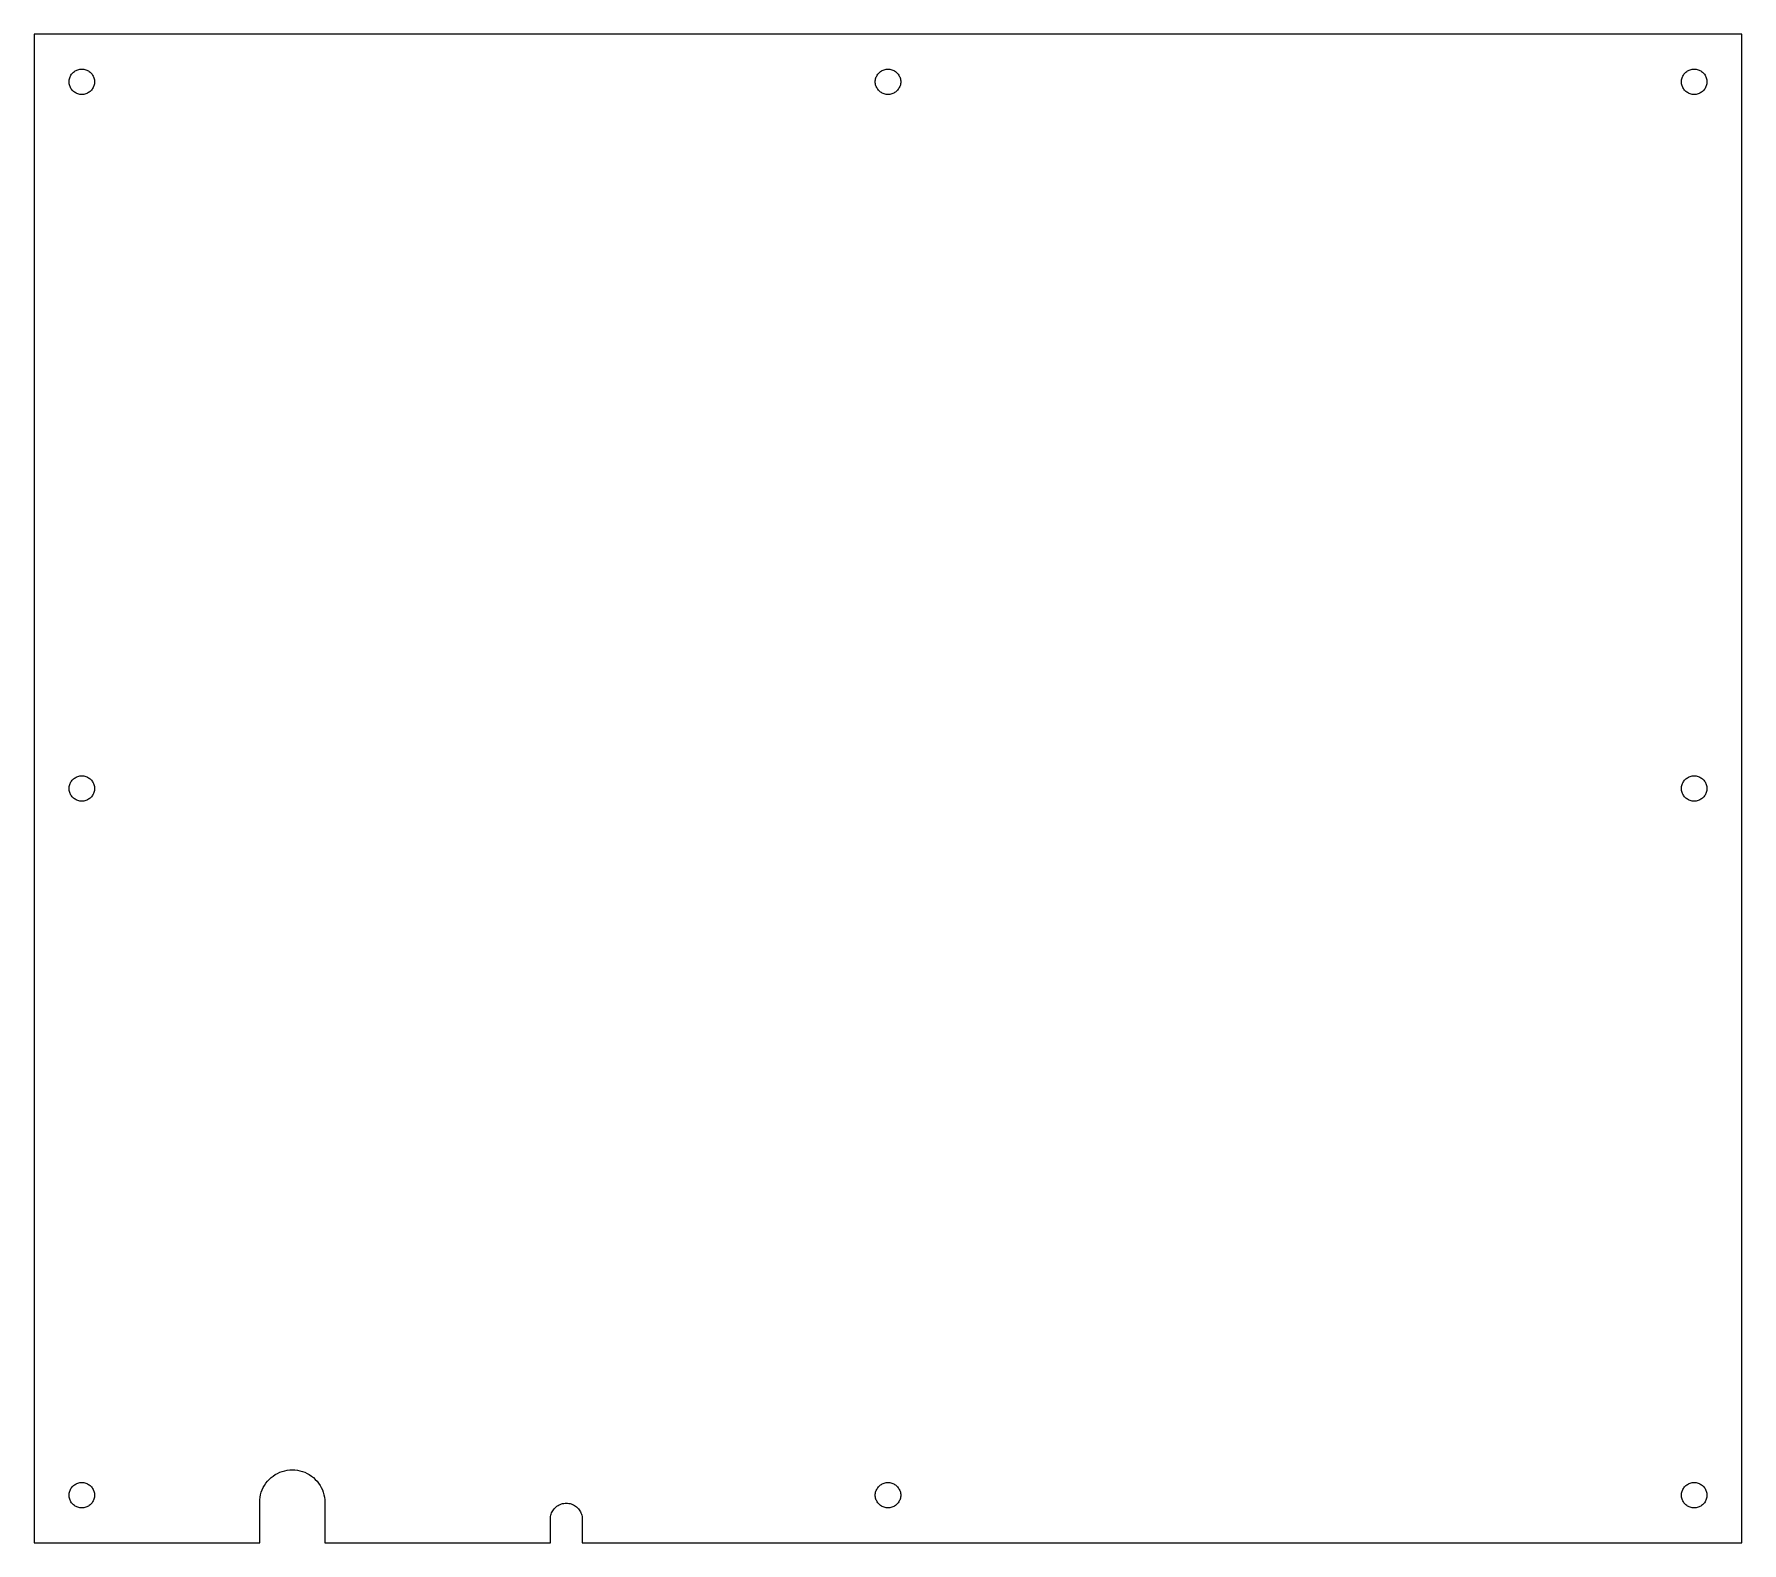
# Model space of a CAD drawing. Header units: metres. Extents: x 0 to 215, y 0 to 190.
import ezdxf

# ---------------------------------------------------------------- set-up
doc = ezdxf.new("R2010")
doc.units = ezdxf.units.M

msp = doc.modelspace()

# ---------------------------------------------------------------- linework, layer by layer
for p, q in [((215, 190), (0, 190)), ((0, 190), (0, 0)), ((215, 0), (215, 190)), ((4.63577, 184.836), (4.70557, 184.94)), ((4.70557, 184.94), (4.78334, 185.039)), ((4.78334, 185.039), (4.86862, 185.131)), ((4.86862, 185.131), (4.96088, 185.217)), ((4.96088, 185.217), (5.05954, 185.294)), ((5.05954, 185.294), (5.164, 185.364)), ((5.164, 185.364), (5.27361, 185.426)), ((5.27361, 185.426), (5.3877, 185.478)), ((5.3877, 185.478), (5.50557, 185.522)), ((5.50557, 185.522), (5.62648, 185.556)), ((5.62648, 185.556), (5.74969, 185.58)), ((5.74969, 185.58), (5.87445, 185.595)), ((5.87445, 185.595), (6, 185.6)), ((6, 185.6), (6.12553, 185.595)), ((6.12553, 185.595), (6.25029, 185.58)), ((6.25029, 185.58), (6.3735, 185.556)), ((6.3735, 185.556), (6.49442, 185.522)), ((6.49442, 185.522), (6.61229, 185.478)), ((6.61229, 185.478), (6.72638, 185.426)), ((6.72638, 185.426), (6.83598, 185.364)), ((6.83598, 185.364), (6.94044, 185.294)), ((6.94044, 185.294), (7.03911, 185.217)), ((7.03911, 185.217), (7.13136, 185.131)), ((7.13136, 185.131), (7.21664, 185.039)), ((7.21664, 185.039), (7.29442, 184.94)), ((7.29442, 184.94), (7.36421, 184.836)), ((106.136, 184.836), (106.206, 184.94)), ((106.206, 184.94), (106.283, 185.039)), ((106.283, 185.039), (106.369, 185.131)), ((106.369, 185.131), (106.461, 185.217)), ((106.461, 185.217), (106.56, 185.294)), ((106.56, 185.294), (106.664, 185.364)), ((106.664, 185.364), (106.774, 185.426)), ((106.774, 185.426), (106.888, 185.478)), ((106.888, 185.478), (107.006, 185.522)), ((107.006, 185.522), (107.126, 185.556)), ((107.126, 185.556), (107.25, 185.58)), ((107.25, 185.58), (107.374, 185.595)), ((107.374, 185.595), (107.5, 185.6)), ((107.5, 185.6), (107.626, 185.595)), ((107.626, 185.595), (107.75, 185.58)), ((107.75, 185.58), (107.874, 185.556)), ((107.874, 185.556), (107.994, 185.522)), ((107.994, 185.522), (108.112, 185.478)), ((108.112, 185.478), (108.226, 185.426)), ((108.226, 185.426), (108.336, 185.364)), ((108.336, 185.364), (108.44, 185.294)), ((108.44, 185.294), (108.539, 185.217)), ((108.539, 185.217), (108.631, 185.131)), ((108.631, 185.131), (108.717, 185.039)), ((108.717, 185.039), (108.794, 184.94)), ((108.794, 184.94), (108.864, 184.836)), ((207.636, 184.836), (207.706, 184.94)), ((207.706, 184.94), (207.783, 185.039)), ((207.783, 185.039), (207.869, 185.131)), ((207.869, 185.131), (207.961, 185.217)), ((207.961, 185.217), (208.06, 185.294)), ((208.06, 185.294), (208.164, 185.364)), ((208.164, 185.364), (208.274, 185.426)), ((208.274, 185.426), (208.388, 185.478)), ((208.388, 185.478), (208.506, 185.522)), ((208.506, 185.522), (208.626, 185.556)), ((208.626, 185.556), (208.75, 185.58)), ((208.75, 185.58), (208.874, 185.595)), ((208.874, 185.595), (209, 185.6)), ((209, 185.6), (209.126, 185.595)), ((209.126, 185.595), (209.25, 185.58)), ((209.25, 185.58), (209.374, 185.556)), ((209.374, 185.556), (209.494, 185.522)), ((209.494, 185.522), (209.612, 185.478)), ((209.612, 185.478), (209.726, 185.426)), ((209.726, 185.426), (209.836, 185.364)), ((209.836, 185.364), (209.94, 185.294)), ((209.94, 185.294), (210.039, 185.217)), ((210.039, 185.217), (210.131, 185.131)), ((210.131, 185.131), (210.217, 185.039)), ((210.217, 185.039), (210.294, 184.94)), ((210.294, 184.94), (210.364, 184.836)), ((4.39999, 184), (4.40492, 184.126)), ((4.40492, 183.874), (4.39999, 184)), ((4.40492, 184.126), (4.41969, 184.25)), ((4.41969, 183.75), (4.40492, 183.874)), ((4.41969, 184.25), (4.4442, 184.374)), ((4.4442, 183.626), (4.41969, 183.75)), ((4.4442, 184.374), (4.4783, 184.494)), ((4.4783, 183.506), (4.4442, 183.626)), ((4.4783, 184.494), (4.52179, 184.612)), ((4.52179, 183.388), (4.4783, 183.506)), ((4.52179, 184.612), (4.57439, 184.726)), ((4.57439, 183.274), (4.52179, 183.388)), ((4.57439, 184.726), (4.63577, 184.836)), ((4.63577, 183.164), (4.57439, 183.274)), ((4.70557, 183.06), (4.63577, 183.164)), ((4.78334, 182.961), (4.70557, 183.06)), ((4.86862, 182.869), (4.78334, 182.961)), ((4.96088, 182.783), (4.86862, 182.869)), ((5.05954, 182.706), (4.96088, 182.783)), ((7.03911, 182.783), (6.94044, 182.706)), ((7.13136, 182.869), (7.03911, 182.783)), ((7.21664, 182.961), (7.13136, 182.869)), ((7.29442, 183.06), (7.21664, 182.961)), ((7.36421, 183.164), (7.29442, 183.06)), ((7.36421, 184.836), (7.4256, 184.726)), ((7.4256, 183.274), (7.36421, 183.164)), ((7.4256, 184.726), (7.4782, 184.612)), ((7.4782, 183.388), (7.4256, 183.274)), ((7.4782, 184.612), (7.52168, 184.494)), ((7.52168, 183.506), (7.4782, 183.388)), ((7.52168, 184.494), (7.55579, 184.374)), ((7.55579, 183.626), (7.52168, 183.506)), ((7.55579, 184.374), (7.58029, 184.25)), ((7.58029, 183.75), (7.55579, 183.626)), ((7.58029, 184.25), (7.59506, 184.126)), ((7.59506, 183.874), (7.58029, 183.75)), ((7.59506, 184.126), (7.59999, 184)), ((7.59999, 184), (7.59506, 183.874)), ((105.9, 184), (105.905, 184.126)), ((105.905, 183.874), (105.9, 184)), ((105.905, 184.126), (105.92, 184.25)), ((105.92, 183.75), (105.905, 183.874)), ((105.92, 184.25), (105.944, 184.374)), ((105.944, 183.626), (105.92, 183.75)), ((105.944, 184.374), (105.978, 184.494)), ((105.978, 183.506), (105.944, 183.626)), ((105.978, 184.494), (106.022, 184.612)), ((106.022, 183.388), (105.978, 183.506)), ((106.022, 184.612), (106.074, 184.726)), ((106.074, 183.274), (106.022, 183.388)), ((106.074, 184.726), (106.136, 184.836)), ((106.136, 183.164), (106.074, 183.274)), ((106.206, 183.06), (106.136, 183.164)), ((106.283, 182.961), (106.206, 183.06)), ((106.369, 182.869), (106.283, 182.961)), ((106.461, 182.783), (106.369, 182.869)), ((106.56, 182.706), (106.461, 182.783)), ((108.539, 182.783), (108.44, 182.706)), ((108.631, 182.869), (108.539, 182.783)), ((108.717, 182.961), (108.631, 182.869)), ((108.794, 183.06), (108.717, 182.961)), ((108.864, 183.164), (108.794, 183.06)), ((108.864, 184.836), (108.926, 184.726)), ((108.926, 183.274), (108.864, 183.164)), ((108.926, 184.726), (108.978, 184.612)), ((108.978, 183.388), (108.926, 183.274)), ((108.978, 184.612), (109.022, 184.494)), ((109.022, 183.506), (108.978, 183.388)), ((109.022, 184.494), (109.056, 184.374)), ((109.056, 183.626), (109.022, 183.506)), ((109.056, 184.374), (109.08, 184.25)), ((109.08, 183.75), (109.056, 183.626)), ((109.08, 184.25), (109.095, 184.126)), ((109.095, 183.874), (109.08, 183.75)), ((109.095, 184.126), (109.1, 184)), ((109.1, 184), (109.095, 183.874)), ((207.4, 184), (207.405, 184.126)), ((207.405, 183.874), (207.4, 184)), ((207.405, 184.126), (207.42, 184.25)), ((207.42, 183.75), (207.405, 183.874)), ((207.42, 184.25), (207.444, 184.374)), ((207.444, 183.626), (207.42, 183.75)), ((207.444, 184.374), (207.478, 184.494)), ((207.478, 183.506), (207.444, 183.626)), ((207.478, 184.494), (207.522, 184.612)), ((207.522, 183.388), (207.478, 183.506)), ((207.522, 184.612), (207.574, 184.726)), ((207.574, 183.274), (207.522, 183.388)), ((207.574, 184.726), (207.636, 184.836)), ((207.636, 183.164), (207.574, 183.274)), ((207.706, 183.06), (207.636, 183.164)), ((207.783, 182.961), (207.706, 183.06)), ((207.869, 182.869), (207.783, 182.961)), ((207.961, 182.783), (207.869, 182.869)), ((208.06, 182.706), (207.961, 182.783)), ((210.039, 182.783), (209.94, 182.706)), ((210.131, 182.869), (210.039, 182.783)), ((210.217, 182.961), (210.131, 182.869)), ((210.294, 183.06), (210.217, 182.961)), ((210.364, 183.164), (210.294, 183.06)), ((210.364, 184.836), (210.426, 184.726)), ((210.426, 183.274), (210.364, 183.164)), ((210.426, 184.726), (210.478, 184.612)), ((210.478, 183.388), (210.426, 183.274)), ((210.478, 184.612), (210.522, 184.494)), ((210.522, 183.506), (210.478, 183.388)), ((210.522, 184.494), (210.556, 184.374)), ((210.556, 183.626), (210.522, 183.506)), ((210.556, 184.374), (210.58, 184.25)), ((210.58, 183.75), (210.556, 183.626)), ((210.58, 184.25), (210.595, 184.126)), ((210.595, 183.874), (210.58, 183.75)), ((210.595, 184.126), (210.6, 184)), ((210.6, 184), (210.595, 183.874)), ((5.164, 182.636), (5.05954, 182.706)), ((5.27361, 182.574), (5.164, 182.636)), ((5.3877, 182.522), (5.27361, 182.574)), ((5.50557, 182.478), (5.3877, 182.522)), ((5.62648, 182.444), (5.50557, 182.478)), ((5.74969, 182.42), (5.62648, 182.444)), ((5.87445, 182.405), (5.74969, 182.42)), ((6, 182.4), (5.87445, 182.405)), ((6.12553, 182.405), (6, 182.4)), ((6.25029, 182.42), (6.12553, 182.405)), ((6.3735, 182.444), (6.25029, 182.42)), ((6.49442, 182.478), (6.3735, 182.444)), ((6.61229, 182.522), (6.49442, 182.478)), ((6.72638, 182.574), (6.61229, 182.522)), ((6.83598, 182.636), (6.72638, 182.574)), ((6.94044, 182.706), (6.83598, 182.636)), ((106.664, 182.636), (106.56, 182.706)), ((106.774, 182.574), (106.664, 182.636)), ((106.888, 182.522), (106.774, 182.574)), ((107.006, 182.478), (106.888, 182.522)), ((107.126, 182.444), (107.006, 182.478)), ((107.25, 182.42), (107.126, 182.444)), ((107.374, 182.405), (107.25, 182.42)), ((107.5, 182.4), (107.374, 182.405)), ((107.626, 182.405), (107.5, 182.4)), ((107.75, 182.42), (107.626, 182.405)), ((107.874, 182.444), (107.75, 182.42)), ((107.994, 182.478), (107.874, 182.444)), ((108.112, 182.522), (107.994, 182.478)), ((108.226, 182.574), (108.112, 182.522)), ((108.336, 182.636), (108.226, 182.574)), ((108.44, 182.706), (108.336, 182.636)), ((208.164, 182.636), (208.06, 182.706)), ((208.274, 182.574), (208.164, 182.636)), ((208.388, 182.522), (208.274, 182.574)), ((208.506, 182.478), (208.388, 182.522)), ((208.626, 182.444), (208.506, 182.478)), ((208.75, 182.42), (208.626, 182.444)), ((208.874, 182.405), (208.75, 182.42)), ((209, 182.4), (208.874, 182.405)), ((209.126, 182.405), (209, 182.4)), ((209.25, 182.42), (209.126, 182.405)), ((209.374, 182.444), (209.25, 182.42)), ((209.494, 182.478), (209.374, 182.444)), ((209.612, 182.522), (209.494, 182.478)), ((209.726, 182.574), (209.612, 182.522)), ((209.836, 182.636), (209.726, 182.574)), ((209.94, 182.706), (209.836, 182.636)), ((4.39999, 95), (4.40492, 95.1255)), ((4.40492, 94.8745), (4.39999, 95)), ((4.40492, 95.1255), (4.41969, 95.2503)), ((4.41969, 94.7497), (4.40492, 94.8745)), ((4.41969, 95.2503), (4.4442, 95.3735)), ((4.4442, 94.6265), (4.41969, 94.7497)), ((4.4442, 95.3735), (4.4783, 95.4944)), ((4.4783, 94.5056), (4.4442, 94.6265)), ((4.4783, 95.4944), (4.52179, 95.6123)), ((4.52179, 95.6123), (4.57439, 95.7264)), ((4.57439, 95.7264), (4.63577, 95.836)), ((4.63577, 95.836), (4.70557, 95.9404)), ((4.70557, 95.9404), (4.78334, 96.0391)), ((4.78334, 96.0391), (4.86862, 96.1314)), ((4.86862, 96.1314), (4.96088, 96.2166)), ((4.96088, 96.2166), (5.05954, 96.2944)), ((5.05954, 96.2944), (5.164, 96.3642)), ((5.164, 96.3642), (5.27361, 96.4256)), ((5.27361, 96.4256), (5.3877, 96.4782)), ((5.3877, 96.4782), (5.50557, 96.5217)), ((5.50557, 96.5217), (5.62648, 96.5558)), ((5.62648, 96.5558), (5.74969, 96.5803)), ((5.74969, 96.5803), (5.87445, 96.5951)), ((5.87445, 96.5951), (6, 96.6)), ((6, 96.6), (6.12553, 96.5951)), ((6.12553, 96.5951), (6.25029, 96.5803)), ((6.25029, 96.5803), (6.3735, 96.5558)), ((6.3735, 96.5558), (6.49442, 96.5217)), ((6.49442, 96.5217), (6.61229, 96.4782)), ((6.61229, 96.4782), (6.72638, 96.4256)), ((6.72638, 96.4256), (6.83598, 96.3642)), ((6.83598, 96.3642), (6.94044, 96.2944)), ((6.94044, 96.2944), (7.03911, 96.2166)), ((7.03911, 96.2166), (7.13136, 96.1314)), ((7.13136, 96.1314), (7.21664, 96.0391)), ((7.21664, 96.0391), (7.29442, 95.9404)), ((7.29442, 95.9404), (7.36421, 95.836)), ((7.36421, 95.836), (7.4256, 95.7264)), ((7.4256, 95.7264), (7.4782, 95.6123)), ((7.4782, 95.6123), (7.52168, 95.4944)), ((7.52168, 95.4944), (7.55579, 95.3735)), ((7.55579, 94.6265), (7.52168, 94.5056)), ((7.55579, 95.3735), (7.58029, 95.2503)), ((7.58029, 94.7497), (7.55579, 94.6265)), ((7.58029, 95.2503), (7.59506, 95.1255)), ((7.59506, 94.8745), (7.58029, 94.7497)), ((7.59506, 95.1255), (7.59999, 95)), ((7.59999, 95), (7.59506, 94.8745)), ((207.4, 95), (207.405, 95.1255)), ((207.405, 94.8745), (207.4, 95)), ((207.405, 95.1255), (207.42, 95.2503)), ((207.42, 94.7497), (207.405, 94.8745)), ((207.42, 95.2503), (207.444, 95.3735)), ((207.444, 94.6265), (207.42, 94.7497)), ((207.444, 95.3735), (207.478, 95.4944)), ((207.478, 94.5056), (207.444, 94.6265)), ((207.478, 95.4944), (207.522, 95.6123)), ((207.522, 95.6123), (207.574, 95.7264)), ((207.574, 95.7264), (207.636, 95.836)), ((207.636, 95.836), (207.706, 95.9404)), ((207.706, 95.9404), (207.783, 96.0391)), ((207.783, 96.0391), (207.869, 96.1314)), ((207.869, 96.1314), (207.961, 96.2166)), ((207.961, 96.2166), (208.06, 96.2944)), ((208.06, 96.2944), (208.164, 96.3642)), ((208.164, 96.3642), (208.274, 96.4256)), ((208.274, 96.4256), (208.388, 96.4782)), ((208.388, 96.4782), (208.506, 96.5217)), ((208.506, 96.5217), (208.626, 96.5558)), ((208.626, 96.5558), (208.75, 96.5803)), ((208.75, 96.5803), (208.874, 96.5951)), ((208.874, 96.5951), (209, 96.6)), ((209, 96.6), (209.126, 96.5951)), ((209.126, 96.5951), (209.25, 96.5803)), ((209.25, 96.5803), (209.374, 96.5558)), ((209.374, 96.5558), (209.494, 96.5217)), ((209.494, 96.5217), (209.612, 96.4782)), ((209.612, 96.4782), (209.726, 96.4256)), ((209.726, 96.4256), (209.836, 96.3642)), ((209.836, 96.3642), (209.94, 96.2944)), ((209.94, 96.2944), (210.039, 96.2166)), ((210.039, 96.2166), (210.131, 96.1314)), ((210.131, 96.1314), (210.217, 96.0391)), ((210.217, 96.0391), (210.294, 95.9404)), ((210.294, 95.9404), (210.364, 95.836)), ((210.364, 95.836), (210.426, 95.7264)), ((210.426, 95.7264), (210.478, 95.6123)), ((210.478, 95.6123), (210.522, 95.4944)), ((210.522, 95.4944), (210.556, 95.3735)), ((210.556, 94.6265), (210.522, 94.5056)), ((210.556, 95.3735), (210.58, 95.2503)), ((210.58, 94.7497), (210.556, 94.6265)), ((210.58, 95.2503), (210.595, 95.1255)), ((210.595, 94.8745), (210.58, 94.7497)), ((210.595, 95.1255), (210.6, 95)), ((210.6, 95), (210.595, 94.8745)), ((4.52179, 94.3877), (4.4783, 94.5056)), ((4.57439, 94.2736), (4.52179, 94.3877)), ((4.63577, 94.164), (4.57439, 94.2736)), ((4.70557, 94.0595), (4.63577, 94.164)), ((4.78334, 93.9609), (4.70557, 94.0595)), ((4.86862, 93.8686), (4.78334, 93.9609)), ((4.96088, 93.7833), (4.86862, 93.8686)), ((5.05954, 93.7056), (4.96088, 93.7833)), ((5.164, 93.6358), (5.05954, 93.7056)), ((5.27361, 93.5744), (5.164, 93.6358)), ((5.3877, 93.5218), (5.27361, 93.5744)), ((5.50557, 93.4783), (5.3877, 93.5218)), ((5.62648, 93.4442), (5.50557, 93.4783)), ((5.74969, 93.4197), (5.62648, 93.4442)), ((5.87445, 93.4049), (5.74969, 93.4197)), ((6, 93.4), (5.87445, 93.4049)), ((6.12553, 93.4049), (6, 93.4)), ((6.25029, 93.4197), (6.12553, 93.4049)), ((6.3735, 93.4442), (6.25029, 93.4197)), ((6.49442, 93.4783), (6.3735, 93.4442)), ((6.61229, 93.5218), (6.49442, 93.4783)), ((6.72638, 93.5744), (6.61229, 93.5218)), ((6.83598, 93.6358), (6.72638, 93.5744)), ((6.94044, 93.7056), (6.83598, 93.6358)), ((7.03911, 93.7833), (6.94044, 93.7056)), ((7.13136, 93.8686), (7.03911, 93.7833)), ((7.21664, 93.9609), (7.13136, 93.8686)), ((7.29442, 94.0595), (7.21664, 93.9609)), ((7.36421, 94.164), (7.29442, 94.0595)), ((7.4256, 94.2736), (7.36421, 94.164)), ((7.4782, 94.3877), (7.4256, 94.2736)), ((7.52168, 94.5056), (7.4782, 94.3877)), ((207.522, 94.3877), (207.478, 94.5056)), ((207.574, 94.2736), (207.522, 94.3877)), ((207.636, 94.164), (207.574, 94.2736)), ((207.706, 94.0595), (207.636, 94.164)), ((207.783, 93.9609), (207.706, 94.0595)), ((207.869, 93.8686), (207.783, 93.9609)), ((207.961, 93.7833), (207.869, 93.8686)), ((208.06, 93.7056), (207.961, 93.7833)), ((208.164, 93.6358), (208.06, 93.7056)), ((208.274, 93.5744), (208.164, 93.6358)), ((208.388, 93.5218), (208.274, 93.5744)), ((208.506, 93.4783), (208.388, 93.5218)), ((208.626, 93.4442), (208.506, 93.4783)), ((208.75, 93.4197), (208.626, 93.4442)), ((208.874, 93.4049), (208.75, 93.4197)), ((209, 93.4), (208.874, 93.4049)), ((209.126, 93.4049), (209, 93.4)), ((209.25, 93.4197), (209.126, 93.4049)), ((209.374, 93.4442), (209.25, 93.4197)), ((209.494, 93.4783), (209.374, 93.4442)), ((209.612, 93.5218), (209.494, 93.4783)), ((209.726, 93.5744), (209.612, 93.5218)), ((209.836, 93.6358), (209.726, 93.5744)), ((209.94, 93.7056), (209.836, 93.6358)), ((210.039, 93.7833), (209.94, 93.7056)), ((210.131, 93.8686), (210.039, 93.7833)), ((210.217, 93.9609), (210.131, 93.8686)), ((210.294, 94.0595), (210.217, 93.9609)), ((210.364, 94.164), (210.294, 94.0595)), ((210.426, 94.2736), (210.364, 94.164)), ((210.478, 94.3877), (210.426, 94.2736)), ((210.522, 94.5056), (210.478, 94.3877)), ((30.3577, 8.59581), (30.6386, 8.75311)), ((30.6386, 8.75311), (30.931, 8.88789)), ((30.931, 8.88789), (31.233, 8.99933)), ((31.233, 8.99933), (31.5429, 9.08672)), ((31.5429, 9.08672), (31.8586, 9.14952)), ((31.8586, 9.14952), (32.1783, 9.18735)), ((32.1783, 9.18735), (32.5, 9.2)), ((32.5, 9.2), (32.8217, 9.18735)), ((32.8217, 9.18735), (33.1414, 9.14952)), ((33.1414, 9.14952), (33.4571, 9.08672)), ((33.4571, 9.08672), (33.767, 8.99933)), ((33.767, 8.99933), (34.069, 8.88789)), ((34.069, 8.88789), (34.3614, 8.75311)), ((34.3614, 8.75311), (34.6422, 8.59581)), ((4.4442, 6.3735), (4.4783, 6.49442)), ((4.4783, 6.49442), (4.52179, 6.61229)), ((4.52179, 6.61229), (4.57439, 6.72638)), ((4.57439, 6.72638), (4.63577, 6.83598)), ((4.63577, 6.83598), (4.70557, 6.94044)), ((4.70557, 6.94044), (4.78334, 7.03911)), ((4.78334, 7.03911), (4.86862, 7.13136)), ((4.86862, 7.13136), (4.96088, 7.21664)), ((4.96088, 7.21664), (5.05954, 7.29442)), ((5.05954, 7.29442), (5.164, 7.36421)), ((5.164, 7.36421), (5.27361, 7.4256)), ((5.27361, 7.4256), (5.3877, 7.4782)), ((5.3877, 7.4782), (5.50557, 7.52168)), ((5.50557, 7.52168), (5.62648, 7.55579)), ((5.62648, 7.55579), (5.74969, 7.58029)), ((5.74969, 7.58029), (5.87445, 7.59506)), ((5.87445, 7.59506), (6, 7.59999)), ((6, 7.59999), (6.12553, 7.59506)), ((6.12553, 7.59506), (6.25029, 7.58029)), ((6.25029, 7.58029), (6.3735, 7.55579)), ((6.3735, 7.55579), (6.49442, 7.52168)), ((6.49442, 7.52168), (6.61229, 7.4782)), ((6.61229, 7.4782), (6.72638, 7.4256)), ((6.72638, 7.4256), (6.83598, 7.36421)), ((6.83598, 7.36421), (6.94044, 7.29442)), ((6.94044, 7.29442), (7.03911, 7.21664)), ((7.03911, 7.21664), (7.13136, 7.13136)), ((7.13136, 7.13136), (7.21664, 7.03911)), ((7.21664, 7.03911), (7.29442, 6.94044)), ((7.29442, 6.94044), (7.36421, 6.83598)), ((7.36421, 6.83598), (7.4256, 6.72638)), ((7.4256, 6.72638), (7.4782, 6.61229)), ((7.4782, 6.61229), (7.52168, 6.49442)), ((7.52168, 6.49442), (7.55579, 6.3735)), ((28.6007, 6.36696), (28.7121, 6.66899)), ((28.7121, 6.66899), (28.8469, 6.96135)), ((28.8469, 6.96135), (29.0042, 7.24223)), ((29.0042, 7.24223), (29.183, 7.50992)), ((29.183, 7.50992), (29.3823, 7.76273)), ((29.3823, 7.76273), (29.6009, 7.99913)), ((29.6009, 7.99913), (29.8372, 8.21765)), ((29.8372, 8.21765), (30.0901, 8.41696)), ((30.0901, 8.41696), (30.3577, 8.59581)), ((34.6422, 8.59581), (34.9099, 8.41696)), ((34.9099, 8.41696), (35.1627, 8.21765)), ((35.1627, 8.21765), (35.3991, 7.99913)), ((35.3991, 7.99913), (35.6177, 7.76273)), ((35.6177, 7.76273), (35.817, 7.50992)), ((35.817, 7.50992), (35.9958, 7.24223)), ((35.9958, 7.24223), (36.1531, 6.96135)), ((36.1531, 6.96135), (36.2879, 6.66899)), ((36.2879, 6.66899), (36.3993, 6.36696)), ((105.944, 6.3735), (105.978, 6.49442)), ((105.978, 6.49442), (106.022, 6.61229)), ((106.022, 6.61229), (106.074, 6.72638)), ((106.074, 6.72638), (106.136, 6.83598)), ((106.136, 6.83598), (106.206, 6.94044)), ((106.206, 6.94044), (106.283, 7.03911)), ((106.283, 7.03911), (106.369, 7.13136)), ((106.369, 7.13136), (106.461, 7.21664)), ((106.461, 7.21664), (106.56, 7.29442)), ((106.56, 7.29442), (106.664, 7.36421)), ((106.664, 7.36421), (106.774, 7.4256)), ((106.774, 7.4256), (106.888, 7.4782)), ((106.888, 7.4782), (107.006, 7.52168)), ((107.006, 7.52168), (107.126, 7.55579)), ((107.126, 7.55579), (107.25, 7.58029)), ((107.25, 7.58029), (107.374, 7.59506)), ((107.374, 7.59506), (107.5, 7.59999)), ((107.5, 7.59999), (107.626, 7.59506)), ((107.626, 7.59506), (107.75, 7.58029)), ((107.75, 7.58029), (107.874, 7.55579)), ((107.874, 7.55579), (107.994, 7.52168)), ((107.994, 7.52168), (108.112, 7.4782)), ((108.112, 7.4782), (108.226, 7.4256)), ((108.226, 7.4256), (108.336, 7.36421)), ((108.336, 7.36421), (108.44, 7.29442)), ((108.44, 7.29442), (108.539, 7.21664)), ((108.539, 7.21664), (108.631, 7.13136)), ((108.631, 7.13136), (108.717, 7.03911)), ((108.717, 7.03911), (108.794, 6.94044)), ((108.794, 6.94044), (108.864, 6.83598)), ((108.864, 6.83598), (108.926, 6.72638)), ((108.926, 6.72638), (108.978, 6.61229)), ((108.978, 6.61229), (109.022, 6.49442)), ((109.022, 6.49442), (109.056, 6.3735)), ((207.444, 6.3735), (207.478, 6.49442)), ((207.478, 6.49442), (207.522, 6.61229)), ((207.522, 6.61229), (207.574, 6.72638)), ((207.574, 6.72638), (207.636, 6.83598)), ((207.636, 6.83598), (207.706, 6.94044)), ((207.706, 6.94044), (207.783, 7.03911)), ((207.783, 7.03911), (207.869, 7.13136)), ((207.869, 7.13136), (207.961, 7.21664)), ((207.961, 7.21664), (208.06, 7.29442)), ((208.06, 7.29442), (208.164, 7.36421)), ((208.164, 7.36421), (208.274, 7.4256)), ((208.274, 7.4256), (208.388, 7.4782)), ((208.388, 7.4782), (208.506, 7.52168)), ((208.506, 7.52168), (208.626, 7.55579)), ((208.626, 7.55579), (208.75, 7.58029)), ((208.75, 7.58029), (208.874, 7.59506)), ((208.874, 7.59506), (209, 7.59999)), ((209, 7.59999), (209.126, 7.59506)), ((209.126, 7.59506), (209.25, 7.58029)), ((209.25, 7.58029), (209.374, 7.55579)), ((209.374, 7.55579), (209.494, 7.52168)), ((209.494, 7.52168), (209.612, 7.4782)), ((209.612, 7.4782), (209.726, 7.4256)), ((209.726, 7.4256), (209.836, 7.36421)), ((209.836, 7.36421), (209.94, 7.29442)), ((209.94, 7.29442), (210.039, 7.21664)), ((210.039, 7.21664), (210.131, 7.13136)), ((210.131, 7.13136), (210.217, 7.03911)), ((210.217, 7.03911), (210.294, 6.94044)), ((210.294, 6.94044), (210.364, 6.83598)), ((210.364, 6.83598), (210.426, 6.72638)), ((210.426, 6.72638), (210.478, 6.61229)), ((210.478, 6.61229), (210.522, 6.49442)), ((210.522, 6.49442), (210.556, 6.3735)), ((4.39999, 6), (4.40492, 6.12553)), ((4.40492, 5.87445), (4.39999, 6)), ((4.40492, 6.12553), (4.41969, 6.25029)), ((4.41969, 5.74969), (4.40492, 5.87445)), ((4.41969, 6.25029), (4.4442, 6.3735)), ((4.4442, 5.62648), (4.41969, 5.74969)), ((4.4783, 5.50557), (4.4442, 5.62648)), ((4.52179, 5.3877), (4.4783, 5.50557)), ((4.57439, 5.27361), (4.52179, 5.3877)), ((4.63577, 5.164), (4.57439, 5.27361)), ((4.70557, 5.05954), (4.63577, 5.164)), ((4.78334, 4.96088), (4.70557, 5.05954)), ((4.86862, 4.86862), (4.78334, 4.96088)), ((4.96088, 4.78334), (4.86862, 4.86862)), ((5.05954, 4.70557), (4.96088, 4.78334)), ((5.164, 4.63577), (5.05954, 4.70557)), ((5.27361, 4.57439), (5.164, 4.63577)), ((5.3877, 4.52179), (5.27361, 4.57439)), ((5.50557, 4.4783), (5.3877, 4.52179)), ((5.62648, 4.4442), (5.50557, 4.4783)), ((5.74969, 4.41969), (5.62648, 4.4442)), ((5.87445, 4.40492), (5.74969, 4.41969)), ((6, 4.39999), (5.87445, 4.40492)), ((6.12553, 4.40492), (6, 4.39999)), ((6.25029, 4.41969), (6.12553, 4.40492)), ((6.3735, 4.4442), (6.25029, 4.41969)), ((6.49442, 4.4783), (6.3735, 4.4442)), ((6.61229, 4.52179), (6.49442, 4.4783)), ((6.72638, 4.57439), (6.61229, 4.52179)), ((6.83598, 4.63577), (6.72638, 4.57439)), ((6.94044, 4.70557), (6.83598, 4.63577)), ((7.03911, 4.78334), (6.94044, 4.70557)), ((7.13136, 4.86862), (7.03911, 4.78334)), ((7.21664, 4.96088), (7.13136, 4.86862)), ((7.29442, 5.05954), (7.21664, 4.96088)), ((7.36421, 5.164), (7.29442, 5.05954)), ((7.4256, 5.27361), (7.36421, 5.164)), ((7.4782, 5.3877), (7.4256, 5.27361)), ((7.52168, 5.50557), (7.4782, 5.3877)), ((7.55579, 5.62648), (7.52168, 5.50557)), ((7.55579, 6.3735), (7.58029, 6.25029)), ((7.58029, 5.74969), (7.55579, 5.62648)), ((7.58029, 6.25029), (7.59506, 6.12553)), ((7.59506, 5.87445), (7.58029, 5.74969)), ((7.59506, 6.12553), (7.59999, 6)), ((7.59999, 6), (7.59506, 5.87445)), ((28.4, 5.09999), (28.4126, 5.42168)), ((28.4, 0), (28.4, 5.09999)), ((28.4126, 5.42168), (28.4505, 5.74138)), ((28.4505, 5.74138), (28.5133, 6.05711)), ((28.5133, 6.05711), (28.6007, 6.36696)), ((36.3993, 6.36696), (36.4867, 6.05711)), ((36.4867, 6.05711), (36.5495, 5.74138)), ((36.5495, 5.74138), (36.5874, 5.42168)), ((36.5874, 5.42168), (36.6, 5.09999)), ((36.6, 5.09999), (36.6, 0)), ((65.4792, 4.29889), (65.5858, 4.4142)), ((65.5858, 4.4142), (65.7011, 4.5208)), ((65.7011, 4.5208), (65.8244, 4.61803)), ((65.8244, 4.61803), (65.955, 4.70528)), ((65.955, 4.70528), (66.092, 4.78201)), ((66.092, 4.78201), (66.2346, 4.84775)), ((66.2346, 4.84775), (66.382, 4.9021)), ((66.382, 4.9021), (66.5331, 4.94473)), ((66.5331, 4.94473), (66.6871, 4.97537)), ((66.6871, 4.97537), (66.8431, 4.99382)), ((66.8431, 4.99382), (67, 5)), ((67, 5), (67.1569, 4.99382)), ((67.1569, 4.99382), (67.3129, 4.97537)), ((67.3129, 4.97537), (67.4669, 4.94473)), ((67.4669, 4.94473), (67.618, 4.9021)), ((67.618, 4.9021), (67.7654, 4.84775)), ((67.7654, 4.84775), (67.908, 4.78201)), ((67.908, 4.78201), (68.045, 4.70528)), ((68.045, 4.70528), (68.1756, 4.61803)), ((68.1756, 4.61803), (68.2989, 4.5208)), ((68.2989, 4.5208), (68.4142, 4.4142)), ((68.4142, 4.4142), (68.5208, 4.29889)), ((105.9, 6), (105.905, 6.12553)), ((105.905, 5.87445), (105.9, 6)), ((105.905, 6.12553), (105.92, 6.25029)), ((105.92, 5.74969), (105.905, 5.87445)), ((105.92, 6.25029), (105.944, 6.3735)), ((105.944, 5.62648), (105.92, 5.74969)), ((105.978, 5.50557), (105.944, 5.62648)), ((106.022, 5.3877), (105.978, 5.50557)), ((106.074, 5.27361), (106.022, 5.3877)), ((106.136, 5.164), (106.074, 5.27361)), ((106.206, 5.05954), (106.136, 5.164)), ((106.283, 4.96088), (106.206, 5.05954)), ((106.369, 4.86862), (106.283, 4.96088)), ((106.461, 4.78334), (106.369, 4.86862)), ((106.56, 4.70557), (106.461, 4.78334)), ((106.664, 4.63577), (106.56, 4.70557)), ((106.774, 4.57439), (106.664, 4.63577)), ((106.888, 4.52179), (106.774, 4.57439)), ((107.006, 4.4783), (106.888, 4.52179)), ((107.126, 4.4442), (107.006, 4.4783)), ((107.25, 4.41969), (107.126, 4.4442)), ((107.374, 4.40492), (107.25, 4.41969)), ((107.5, 4.39999), (107.374, 4.40492)), ((107.626, 4.40492), (107.5, 4.39999)), ((107.75, 4.41969), (107.626, 4.40492)), ((107.874, 4.4442), (107.75, 4.41969)), ((107.994, 4.4783), (107.874, 4.4442)), ((108.112, 4.52179), (107.994, 4.4783)), ((108.226, 4.57439), (108.112, 4.52179)), ((108.336, 4.63577), (108.226, 4.57439)), ((108.44, 4.70557), (108.336, 4.63577)), ((108.539, 4.78334), (108.44, 4.70557)), ((108.631, 4.86862), (108.539, 4.78334)), ((108.717, 4.96088), (108.631, 4.86862)), ((108.794, 5.05954), (108.717, 4.96088)), ((108.864, 5.164), (108.794, 5.05954)), ((108.926, 5.27361), (108.864, 5.164)), ((108.978, 5.3877), (108.926, 5.27361)), ((109.022, 5.50557), (108.978, 5.3877)), ((109.056, 5.62648), (109.022, 5.50557)), ((109.056, 6.3735), (109.08, 6.25029)), ((109.08, 5.74969), (109.056, 5.62648)), ((109.08, 6.25029), (109.095, 6.12553)), ((109.095, 5.87445), (109.08, 5.74969)), ((109.095, 6.12553), (109.1, 6)), ((109.1, 6), (109.095, 5.87445)), ((207.4, 6), (207.405, 6.12553)), ((207.405, 5.87445), (207.4, 6)), ((207.405, 6.12553), (207.42, 6.25029)), ((207.42, 5.74969), (207.405, 5.87445)), ((207.42, 6.25029), (207.444, 6.3735)), ((207.444, 5.62648), (207.42, 5.74969)), ((207.478, 5.50557), (207.444, 5.62648)), ((207.522, 5.3877), (207.478, 5.50557)), ((207.574, 5.27361), (207.522, 5.3877)), ((207.636, 5.164), (207.574, 5.27361)), ((207.706, 5.05954), (207.636, 5.164)), ((207.783, 4.96088), (207.706, 5.05954)), ((207.869, 4.86862), (207.783, 4.96088)), ((207.961, 4.78334), (207.869, 4.86862)), ((208.06, 4.70557), (207.961, 4.78334)), ((208.164, 4.63577), (208.06, 4.70557)), ((208.274, 4.57439), (208.164, 4.63577)), ((208.388, 4.52179), (208.274, 4.57439)), ((208.506, 4.4783), (208.388, 4.52179)), ((208.626, 4.4442), (208.506, 4.4783)), ((208.75, 4.41969), (208.626, 4.4442)), ((208.874, 4.40492), (208.75, 4.41969)), ((209, 4.39999), (208.874, 4.40492)), ((209.126, 4.40492), (209, 4.39999)), ((209.25, 4.41969), (209.126, 4.40492)), ((209.374, 4.4442), (209.25, 4.41969)), ((209.494, 4.4783), (209.374, 4.4442)), ((209.612, 4.52179), (209.494, 4.4783)), ((209.726, 4.57439), (209.612, 4.52179)), ((209.836, 4.63577), (209.726, 4.57439)), ((209.94, 4.70557), (209.836, 4.63577)), ((210.039, 4.78334), (209.94, 4.70557)), ((210.131, 4.86862), (210.039, 4.78334)), ((210.217, 4.96088), (210.131, 4.86862)), ((210.294, 5.05954), (210.217, 4.96088)), ((210.364, 5.164), (210.294, 5.05954)), ((210.426, 5.27361), (210.364, 5.164)), ((210.478, 5.3877), (210.426, 5.27361)), ((210.522, 5.50557), (210.478, 5.3877)), ((210.556, 5.62648), (210.522, 5.50557)), ((210.556, 6.3735), (210.58, 6.25029)), ((210.58, 5.74969), (210.556, 5.62648)), ((210.58, 6.25029), (210.595, 6.12553)), ((210.595, 5.87445), (210.58, 5.74969)), ((210.595, 6.12553), (210.6, 6)), ((210.6, 6), (210.595, 5.87445)), ((65, 3), (65.0062, 3.15691)), ((65, 0), (65, 3)), ((65.0062, 3.15691), (65.0246, 3.31287)), ((65.0246, 3.31287), (65.0553, 3.46689)), ((65.0553, 3.46689), (65.0979, 3.61803)), ((65.0979, 3.61803), (65.1522, 3.76537)), ((65.1522, 3.76537), (65.218, 3.90797)), ((65.218, 3.90797), (65.2947, 4.04498)), ((65.2947, 4.04498), (65.382, 4.17557)), ((65.382, 4.17557), (65.4792, 4.29889)), ((68.5208, 4.29889), (68.618, 4.17557)), ((68.618, 4.17557), (68.7053, 4.04498)), ((68.7053, 4.04498), (68.782, 3.90797)), ((68.782, 3.90797), (68.8477, 3.76537)), ((68.8477, 3.76537), (68.9021, 3.61803)), ((68.9021, 3.61803), (68.9447, 3.46689)), ((68.9447, 3.46689), (68.9754, 3.31287)), ((68.9754, 3.31287), (68.9938, 3.15691)), ((68.9938, 3.15691), (69, 3)), ((69, 3), (69, 0)), ((0, 0), (28.4, 0)), ((36.6, 0), (65, 0)), ((69, 0), (215, 0))]:
    msp.add_line(p, q)

doc.saveas('drawing.dxf')
